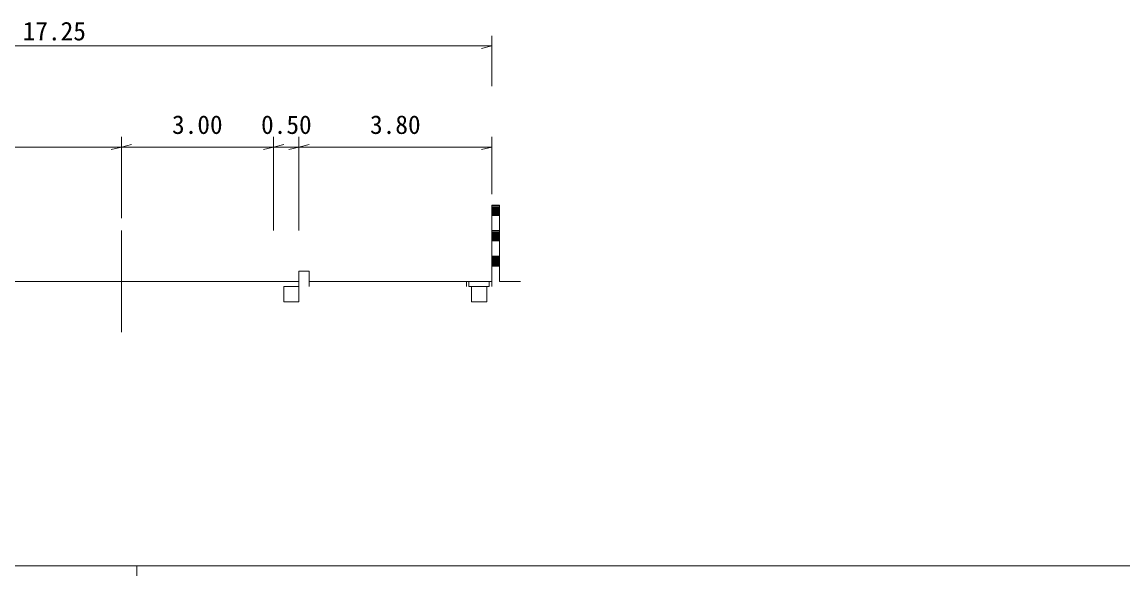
# Model space of a CAD drawing. Units: millimetres, scale not verified. Extents: x 40000 to 680000, y 20000 to 380000.
# Drawn here: x 256703 to 365183, y 204000 to 258613 of the extents above; entities that cross this region are included whole.
import ezdxf
from ezdxf.enums import TextEntityAlignment as Align

# ---------------------------------------------------------------- set-up
doc = ezdxf.new("R2010")
doc.units = ezdxf.units.MM
doc.header["$LTSCALE"] = 1000
doc.layers.add('M-BGD', color=7, linetype='Continuous', lineweight=13)
doc.layers.add('M-TTL-BAND', color=7, linetype='Continuous', lineweight=13)
doc.styles.add('ＭＳ ゴシック', font='')
doc.styles.get('ＭＳ ゴシック').set_extended_font_data('MS Gothic')

msp = doc.modelspace()

# ---------------------------------------------------------------- linework, layer by layer
at = {"layer": 'M-BGD'}
for p, q in [((302993, 252279), (302993, 257250)), ((216743, 256250), (302993, 256250)), ((302993, 256250), (301993, 256000)), ((236493, 246279), (266493, 246279)), ((266493, 246279), (265493, 246029)), ((266493, 239281), (266493, 247279)), ((266493, 246279), (267493, 246529)), ((266493, 246279), (281493, 246279)), ((281493, 246279), (280493, 246029)), ((281493, 238043), (281493, 247279)), ((281493, 246279), (282493, 246529)), ((281493, 246279), (283993, 246279)), ((283993, 246279), (282993, 246029)), ((283993, 238043), (283993, 247279)), ((283993, 246279), (284993, 246529)), ((283993, 246279), (302993, 246279)), ((302993, 246279), (301993, 246029)), ((302993, 241639), (302993, 247279)), ((302993, 233043), (302993, 240543)), ((302993, 240543), (303743, 240543)), ((302993, 240443), (303743, 240443)), ((302993, 240343), (303743, 240343)), ((302993, 240243), (303743, 240243)), ((302993, 240143), (303743, 240143)), ((302993, 240043), (303743, 240043)), ((302993, 239943), (303743, 239943)), ((302993, 239843), (303743, 239843)), ((302993, 239743), (303743, 239743)), ((303743, 233043), (303743, 240543)), ((302993, 239643), (303743, 239643)), ((302993, 239543), (303743, 239543)), ((266493, 233043), (266493, 238043)), ((302993, 238043), (303743, 238043)), ((302993, 237943), (303743, 237943)), ((302993, 237843), (303743, 237843)), ((302993, 237743), (303743, 237743)), ((302993, 237643), (303743, 237643)), ((302993, 237543), (303743, 237543)), ((302993, 237443), (303743, 237443)), ((302993, 237343), (303743, 237343)), ((302993, 237243), (303743, 237243)), ((302993, 237143), (303743, 237143)), ((302993, 237043), (303743, 237043)), ((302993, 235543), (303743, 235543)), ((302993, 235443), (303743, 235443)), ((302993, 235343), (303743, 235343)), ((302993, 235243), (303743, 235243)), ((302993, 235143), (303743, 235143)), ((302993, 235043), (303743, 235043)), ((302993, 234943), (303743, 234943)), ((302993, 234843), (303743, 234843)), ((302993, 234743), (303743, 234743)), ((302993, 234643), (303743, 234643)), ((302993, 234543), (303743, 234543)), ((284993, 234043), (284993, 232543)), ((266493, 233043), (266493, 228043)), ((279993, 233043), (283993, 233043)), ((283993, 233043), (283993, 232543)), ((284993, 233043), (302993, 233043)), ((300493, 233043), (300493, 232543)), ((300993, 232543), (302493, 232543)), ((302993, 233043), (302993, 232543)), ((303743, 233043), (305807, 233043))]:
    msp.add_line(p, q, dxfattribs=at)
for points in [[(283993, 233043), (283993, 234043), (284993, 234043)], [(236493, 233043), (251493, 233043), (266493, 233043), (281493, 233043)], [(302493, 231043), (300993, 231043), (300993, 232543), (300743, 232543), (300743, 233043)], [(302743, 233043), (302743, 232543), (302493, 232543), (302493, 231043)]]:
    msp.add_lwpolyline(points, dxfattribs=at)
msp.add_lwpolyline([(283993, 232543), (283993, 231043), (282493, 231043), (282493, 232543)], close=True, dxfattribs=at)
at = {"layer": 'M-TTL-BAND'}
for p, q in [((40000, 205000), (579000, 205000)), ((268000, 205000), (268000, 204000))]:
    msp.add_line(p, q, dxfattribs=at)

# ---------------------------------------------------------------- texts
at = {"layer": 'M-BGD', "style": 'ＭＳ ゴシック'}
for s, p in [('17.25', (259884, 256250)), ('3.00', (273973, 247029)), ('0.50', (282752, 247029)), ('3.80', (293485, 247029))]:
    msp.add_text(s, height=1833, dxfattribs=at).set_placement(p, align=Align.BOTTOM_CENTER)

doc.saveas('drawing.dxf')
